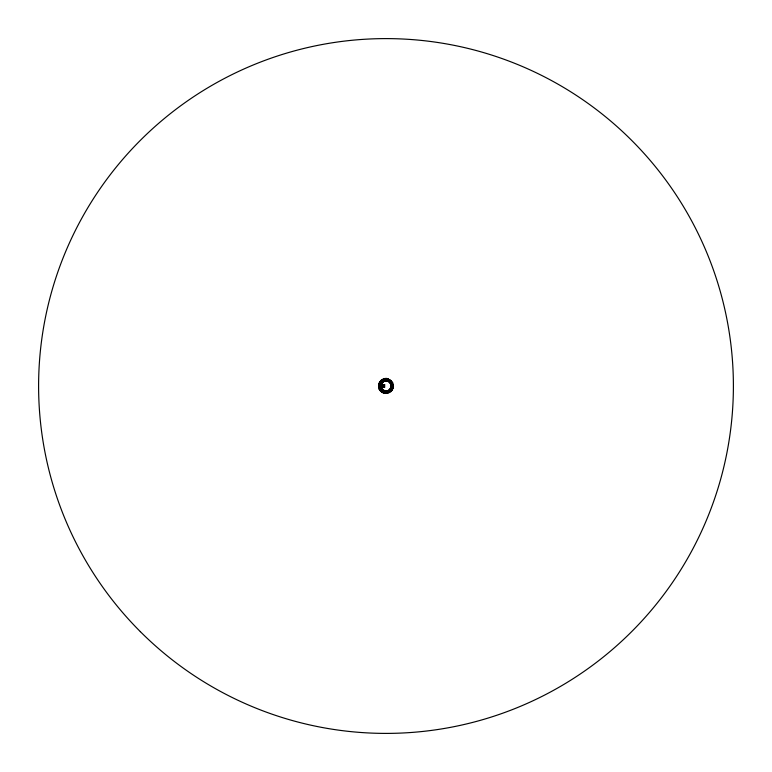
<?xml version="1.0" encoding="UTF-8"?>
<svg xmlns="http://www.w3.org/2000/svg" width="772" height="772" viewBox="0 0 772 772"><rect width="100%" height="100%" fill="white"/><g stroke="black" fill="none" stroke-linecap="round" stroke-linejoin="round"><path stroke-width="1.16" d="M389.339 380.75L389.831 379.544L392.62 382.632L393.276 384.466L391.626 387.621L391.703 389.001C385.334 394.781 392.967 389.185 391.935 386.811M384.437 381.117L384.456 379.998L381.503 381.783C376.109 385.421 386.618 398.699 380.683 386L382.43 382.43L384.437 381.117L386.888 380.943C392.803 381.937 391.906 391.134 386 391.192L382.43 389.57A5.057 5.057 0 0 1 384.688 381.117A5.057 5.057 0 0 1 390.883 387.312L391.79 387.621M384.456 379.998L389.127 380.586L391.414 382.873L391.867 384.745L393.276 384.466C394.511 389.349 390.198 392.765 385.826 393.392L381.879 392.263L379.216 389.185L380.712 383.047L382.179 381.194M392.07 390.256L390.96 391.558L389.57 389.57M383.877 393.151L387.534 393.276L387.264 392.012L385.701 391.954M388.528 390.371L389.368 391.414L387.862 392.031L384.514 392.022L384.688 390.883M392.359 382.372L388.065 378.705L384.051 378.56L380.943 380.48C377.489 383.761 377.836 389.648 381.879 392.263M382.796 391.095L384.07 391.848L383.655 393.122L381.831 392.128L382.362 391.018M391.616 383.771L392.118 386.338L393.43 386.405L391.771 387.833M384.958 381.098L385.643 379.93M382.43 382.43L381.542 381.677M385.604 393.469L386.724 391.887L386 391.192M378.975 383.53L380.818 380.692M381.117 384.688L378.84 383.723L378.647 387.583L380.046 387.283L380.683 386L379.814 386M382.941 391.288L383.472 390.371M386.888 380.943L387.805 380.046C390.207 377.923 382.072 377.74 384.63 379.969M389.628 382.43L390.613 380.673L391.394 380.982M381.136 380.413L384.35 378.705M390.96 391.558L387.534 393.276M386.309 378.589L386.338 380.027M380.586 389.127L381.629 388.528L381.58 390.42L382.43 389.57A5.057 5.057 0 0 0 390.883 387.312M390.371 383.472L391.414 382.873L389.127 380.586L388.528 381.629L387.805 380.046L384.514 380.017L382.873 380.586L383.472 381.629L381.503 381.783M391.491 383.211L392.62 382.632M387.264 392.012L388.789 391.597L389.329 392.63M391.568 389.059L390.371 388.528M382.256 390.931L380.5 391.057M390.883 384.688L391.848 384.379L392.244 386L391.057 386M390.439 390.256L392.234 390.082L391.182 389.406M378.579 385.633L379.853 385.662M384.475 385.218L382.487 385.132L382.487 386.907L384.475 386.82M387.805 392.031L387.312 390.883M380.046 387.283L381.117 387.312M379.216 389.185L380.702 389.271M381.629 383.472L380.712 383.047M391.771 387.901L393.073 388.326M380.847 382.719L379.708 381.995M384.263 391.925L385.826 393.392M382.594 379.409L383.144 380.48M380.943 380.48L381.831 381.455M391.867 384.745L392.234 385.99M384.639 384.591L381.986 384.591L381.986 387.447L384.639 387.447L384.639 384.591M384.475 384.774L382.15 384.774L382.15 387.264L384.475 387.264L384.475 384.774M140.35 631.65A347.4 347.4 0 0 0 721.559 475.909A347.4 347.4 0 0 0 296.091 50.441A347.4 347.4 0 0 0 140.35 631.65"/></g></svg>
